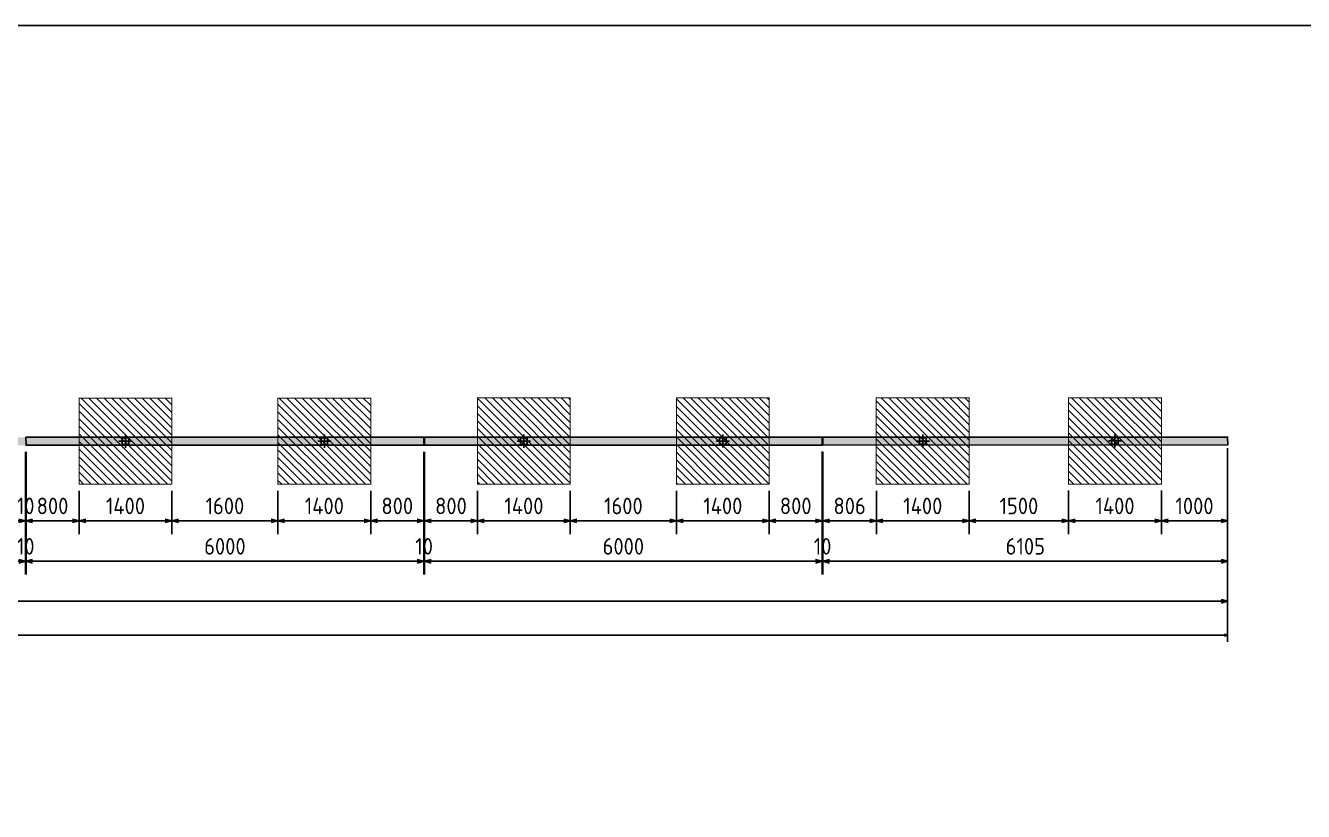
# Model space of a CAD drawing. Header units: centimetres. Extents: x -6122352 to 6876996, y -1694241 to 2592194.
# Drawn here: x 3414785 to 3434060, y 790899 to 802757 of the extents above; entities that cross this region are included whole.
import ezdxf

# ---------------------------------------------------------------- set-up
doc = ezdxf.new("R2010")
doc.units = ezdxf.units.CM
doc.header["$MEASUREMENT"] = 0
doc.header["$PDMODE"] = 66
doc.header["$PDSIZE"] = 100
doc.linetypes.add('CENTER', pattern=[2, 1.25, -0.25, 0.25, -0.25])
doc.layers.get('Defpoints').update_dxf_attribs({"color": 255, "linetype": 'CENTER'})
for name, color, linetype in [('@MI-FOOTINGS', 7, 'Continuous'), ('@MI-TYPE-01', 30, 'Continuous'), ('@MI-TYPE-02', 6, 'Continuous')]:
    doc.layers.add(name, color=color, linetype=linetype)
doc.styles.add('Schueco-BEMSTIL', font='isocpeur.ttf', dxfattribs={"width": 0.9})
doc.dimstyles.new('MI- JWC-TXT-2.5 MM', dxfattribs={"dimscale": 1.5, "dimtxt": 2.5, "dimasz": 1, "dimexe": 2, "dimexo": 1, "dimgap": 1, "dimtad": 1, "dimdec": 0, "dimdsep": 46, "dimtxsty": 'Schueco-BEMSTIL', "dimblk": 'OPEN30', "dimcen": 0, "dimdle": 2, "dimclrd": 140, "dimclre": 8, "dimclrt": 40, "dimadec": 0, "dimazin": 2, "dimtfac": 1, "dimtdec": 0, "dimtix": 1, "dimtmove": 2, "dimatfit": 3, "dimldrblk": 'OPEN', "dimfxl": 2, "dimlwd": -1, "dimlwe": -1, "dimarcsym": 0})

# ---------------------------------------------------------------- blocks, each defined once
blk = doc.blocks.new('T2-FOOTING PLAN')
at = {"layer": '@MI-FOOTINGS', "transparency": 33554679}
h = blk.add_hatch(dxfattribs=at)
h.set_pattern_fill('ANSI31', color=8, scale=650)
h.paths.add_polyline_path([(-700, 650), (700, 650), (700, -650), (-700, -650)])
at = {"layer": '@MI-FOOTINGS', "color": 160, "true_color": 0x3340f0, "const_width": 15}
blk.add_lwpolyline([(-700, 650), (700, 650), (700, -650), (-700, -650)], close=True, dxfattribs=at)
at = {"layer": '@MI-FOOTINGS', "color": 30}
blk.add_point((0, 0), dxfattribs=at)
blk = doc.blocks.new('_Open30')
at = {"color": 0, "linetype": 'ByBlock', "lineweight": -2}
for p, q in [((-1, 0.27), (0, 0)), ((0, 0), (-1, -0.27)), ((0, 0), (-1, 0))]:
    blk.add_line(p, q, dxfattribs=at)
blk = doc.blocks.new('*D1044')
at = {"layer": '@MI-TYPE-02', "color": 8, "transparency": 16777216}
for p, q in [((627102, 2768799), (627102, 2766946)), ((633207, 2768800), (633207, 2766946))]:
    blk.add_line(p, q, dxfattribs=at)
at = {"layer": '@MI-TYPE-02', "color": 140, "transparency": 16777216}
blk.add_line((633107, 2767146), (627202, 2767146), dxfattribs=at)
at = {"layer": 'Defpoints', "color": 0, "transparency": 16777216}
for p in [(627102, 2768899), (633207, 2768900), (627102, 2767146)]:
    blk.add_point(p, dxfattribs=at)
at = {"layer": '@MI-TYPE-02', "color": 140, "transparency": 16777216, "xscale": 100, "yscale": 100, "zscale": 100, "rotation": 180}
blk.add_blockref('_Open30', (627102, 2767146), dxfattribs=at)
at = {"layer": '@MI-TYPE-02', "color": 140, "transparency": 16777216, "xscale": 100, "yscale": 100, "zscale": 100}
blk.add_blockref('_Open30', (633207, 2767146), dxfattribs=at)
at = {"layer": '@MI-TYPE-02', "color": 40, "transparency": 16777216, "insert": (630155, 2767371), "char_height": 250, "attachment_point": 5, "style": 'Schueco-BEMSTIL'}
blk.add_mtext('6105', dxfattribs=at)
blk = doc.blocks.new('_Open')
at = {"color": 0, "linetype": 'ByBlock', "lineweight": -2}
for p, q in [((-1, 0), (0, 0)), ((-1, 0), (0, 0)), ((0, 0), (-1, 0))]:
    blk.add_line(p, q, dxfattribs=at)
blk = doc.blocks.new('*D1045')
at = {"layer": '@MI-TYPE-02', "color": 8, "transparency": 16777216}
for p, q in [((627092, 2768800), (627092, 2766946)), ((627102, 2768799), (627102, 2766946))]:
    blk.add_line(p, q, dxfattribs=at)
at = {"layer": '@MI-TYPE-02', "color": 140, "transparency": 16777216}
for p, q in [((626992, 2767146), (626892, 2767146)), ((627102, 2767146), (627092, 2767146)), ((627202, 2767146), (627302, 2767146))]:
    blk.add_line(p, q, dxfattribs=at)
at = {"layer": 'Defpoints', "color": 0, "transparency": 16777216}
for p in [(627092, 2768900), (627102, 2768899), (627092, 2767146)]:
    blk.add_point(p, dxfattribs=at)
at = {"layer": '@MI-TYPE-02', "color": 140, "transparency": 16777216, "xscale": 100, "yscale": 100, "zscale": 100}
blk.add_blockref('_Open30', (627092, 2767146), dxfattribs=at)
at = {"layer": '@MI-TYPE-02', "color": 140, "transparency": 16777216, "xscale": 100, "yscale": 100, "zscale": 100, "rotation": 180}
blk.add_blockref('_Open30', (627102, 2767146), dxfattribs=at)
at = {"layer": '@MI-TYPE-02', "color": 40, "transparency": 16777216, "insert": (627097, 2767371), "char_height": 250, "attachment_point": 5, "style": 'Schueco-BEMSTIL'}
blk.add_mtext('10', dxfattribs=at)
blk = doc.blocks.new('*D1046')
at = {"layer": '@MI-TYPE-02', "color": 8, "transparency": 16777216}
for p, q in [((621092, 2768798), (621092, 2766946)), ((627092, 2768800), (627092, 2766946))]:
    blk.add_line(p, q, dxfattribs=at)
at = {"layer": '@MI-TYPE-02', "color": 140, "transparency": 16777216}
blk.add_line((626992, 2767146), (621192, 2767146), dxfattribs=at)
at = {"layer": 'Defpoints', "color": 0, "transparency": 16777216}
for p in [(621092, 2768898), (627092, 2768900), (621092, 2767146)]:
    blk.add_point(p, dxfattribs=at)
at = {"layer": '@MI-TYPE-02', "color": 140, "transparency": 16777216, "xscale": 100, "yscale": 100, "zscale": 100, "rotation": 180}
blk.add_blockref('_Open30', (621092, 2767146), dxfattribs=at)
at = {"layer": '@MI-TYPE-02', "color": 140, "transparency": 16777216, "xscale": 100, "yscale": 100, "zscale": 100}
blk.add_blockref('_Open30', (627092, 2767146), dxfattribs=at)
at = {"layer": '@MI-TYPE-02', "color": 40, "transparency": 16777216, "insert": (624092, 2767371), "char_height": 250, "attachment_point": 5, "style": 'Schueco-BEMSTIL'}
blk.add_mtext('6000', dxfattribs=at)
blk = doc.blocks.new('*D1047')
at = {"layer": '@MI-TYPE-02', "color": 8, "transparency": 16777216}
for p, q in [((621082, 2768799), (621082, 2766946)), ((621092, 2768798), (621092, 2766946))]:
    blk.add_line(p, q, dxfattribs=at)
at = {"layer": '@MI-TYPE-02', "color": 140, "transparency": 16777216}
for p, q in [((620982, 2767146), (620882, 2767146)), ((621092, 2767146), (621082, 2767146)), ((621192, 2767146), (621292, 2767146))]:
    blk.add_line(p, q, dxfattribs=at)
at = {"layer": 'Defpoints', "color": 0, "transparency": 16777216}
for p in [(621082, 2768899), (621092, 2768898), (621082, 2767146)]:
    blk.add_point(p, dxfattribs=at)
at = {"layer": '@MI-TYPE-02', "color": 140, "transparency": 16777216, "xscale": 100, "yscale": 100, "zscale": 100}
blk.add_blockref('_Open30', (621082, 2767146), dxfattribs=at)
at = {"layer": '@MI-TYPE-02', "color": 140, "transparency": 16777216, "xscale": 100, "yscale": 100, "zscale": 100, "rotation": 180}
blk.add_blockref('_Open30', (621092, 2767146), dxfattribs=at)
at = {"layer": '@MI-TYPE-02', "color": 40, "transparency": 16777216, "insert": (621087, 2767371), "char_height": 250, "attachment_point": 5, "style": 'Schueco-BEMSTIL'}
blk.add_mtext('10', dxfattribs=at)
blk = doc.blocks.new('*D1048')
at = {"layer": '@MI-TYPE-02', "color": 8, "transparency": 16777216}
for p, q in [((615082, 2768796), (615082, 2766946)), ((621082, 2768799), (621082, 2766946))]:
    blk.add_line(p, q, dxfattribs=at)
at = {"layer": '@MI-TYPE-02', "color": 140, "transparency": 16777216}
blk.add_line((620982, 2767146), (615182, 2767146), dxfattribs=at)
at = {"layer": 'Defpoints', "color": 0, "transparency": 16777216}
for p in [(615082, 2768896), (621082, 2768899), (615082, 2767146)]:
    blk.add_point(p, dxfattribs=at)
at = {"layer": '@MI-TYPE-02', "color": 140, "transparency": 16777216, "xscale": 100, "yscale": 100, "zscale": 100, "rotation": 180}
blk.add_blockref('_Open30', (615082, 2767146), dxfattribs=at)
at = {"layer": '@MI-TYPE-02', "color": 140, "transparency": 16777216, "xscale": 100, "yscale": 100, "zscale": 100}
blk.add_blockref('_Open30', (621082, 2767146), dxfattribs=at)
at = {"layer": '@MI-TYPE-02', "color": 40, "transparency": 16777216, "insert": (618082, 2767371), "char_height": 250, "attachment_point": 5, "style": 'Schueco-BEMSTIL'}
blk.add_mtext('6000', dxfattribs=at)
blk = doc.blocks.new('*D1049')
at = {"layer": '@MI-TYPE-02', "color": 8, "transparency": 16777216}
for p, q in [((615072, 2768797), (615072, 2766946)), ((615082, 2768796), (615082, 2766946))]:
    blk.add_line(p, q, dxfattribs=at)
at = {"layer": '@MI-TYPE-02', "color": 140, "transparency": 16777216}
for p, q in [((614972, 2767146), (614872, 2767146)), ((615082, 2767146), (615072, 2767146)), ((615182, 2767146), (615282, 2767146))]:
    blk.add_line(p, q, dxfattribs=at)
at = {"layer": 'Defpoints', "color": 0, "transparency": 16777216}
for p in [(615072, 2768897), (615082, 2768896), (615072, 2767146)]:
    blk.add_point(p, dxfattribs=at)
at = {"layer": '@MI-TYPE-02', "color": 140, "transparency": 16777216, "xscale": 100, "yscale": 100, "zscale": 100}
blk.add_blockref('_Open30', (615072, 2767146), dxfattribs=at)
at = {"layer": '@MI-TYPE-02', "color": 140, "transparency": 16777216, "xscale": 100, "yscale": 100, "zscale": 100, "rotation": 180}
blk.add_blockref('_Open30', (615082, 2767146), dxfattribs=at)
at = {"layer": '@MI-TYPE-02', "color": 40, "transparency": 16777216, "insert": (615077, 2767371), "char_height": 250, "attachment_point": 5, "style": 'Schueco-BEMSTIL'}
blk.add_mtext('10', dxfattribs=at)
blk = doc.blocks.new('*D1093')
at = {"layer": '@MI-TYPE-02', "color": 8, "transparency": 16777216}
for p, q in [((0, -160), (0, -1405)), ((-999, -749), (-999, -1405))]:
    blk.add_line(p, q, dxfattribs=at)
at = {"layer": '@MI-TYPE-02', "color": 140, "transparency": 16777216}
blk.add_line((-100, -1205), (-899, -1205), dxfattribs=at)
at = {"layer": 'Defpoints', "color": 0, "transparency": 16777216}
for p in [(0, -60), (-999, -649), (-999, -1205)]:
    blk.add_point(p, dxfattribs=at)
at = {"layer": '@MI-TYPE-02', "color": 140, "transparency": 16777216, "xscale": 100, "yscale": 100, "zscale": 100, "rotation": 180}
blk.add_blockref('_Open30', (-999, -1205), dxfattribs=at)
at = {"layer": '@MI-TYPE-02', "color": 140, "transparency": 16777216, "xscale": 100, "yscale": 100, "zscale": 100}
blk.add_blockref('_Open30', (0, -1205), dxfattribs=at)
at = {"layer": '@MI-TYPE-02', "color": 40, "transparency": 16777216, "insert": (-500, -980), "char_height": 250, "attachment_point": 5, "style": 'Schueco-BEMSTIL'}
blk.add_mtext('1000', dxfattribs=at)
blk = doc.blocks.new('*D1094')
at = {"layer": '@MI-TYPE-02', "color": 8, "transparency": 16777216}
for p, q in [((-2399, -749), (-2399, -1405)), ((-999, -749), (-999, -1405))]:
    blk.add_line(p, q, dxfattribs=at)
at = {"layer": '@MI-TYPE-02', "color": 140, "transparency": 16777216}
blk.add_line((-1099, -1205), (-2299, -1205), dxfattribs=at)
at = {"layer": 'Defpoints', "color": 0, "transparency": 16777216}
for p in [(-2399, -649), (-999, -649), (-2399, -1205)]:
    blk.add_point(p, dxfattribs=at)
at = {"layer": '@MI-TYPE-02', "color": 140, "transparency": 16777216, "xscale": 100, "yscale": 100, "zscale": 100, "rotation": 180}
blk.add_blockref('_Open30', (-2399, -1205), dxfattribs=at)
at = {"layer": '@MI-TYPE-02', "color": 140, "transparency": 16777216, "xscale": 100, "yscale": 100, "zscale": 100}
blk.add_blockref('_Open30', (-999, -1205), dxfattribs=at)
at = {"layer": '@MI-TYPE-02', "color": 40, "transparency": 16777216, "insert": (-1699, -980), "char_height": 250, "attachment_point": 5, "style": 'Schueco-BEMSTIL'}
blk.add_mtext('1400', dxfattribs=at)
blk = doc.blocks.new('*D1090')
at = {"layer": '@MI-TYPE-02', "color": 8, "transparency": 16777216}
for p, q in [((-3899, -750), (-3899, -1405)), ((-2399, -749), (-2399, -1405))]:
    blk.add_line(p, q, dxfattribs=at)
at = {"layer": '@MI-TYPE-02', "color": 140, "transparency": 16777216}
blk.add_line((-2499, -1205), (-3799, -1205), dxfattribs=at)
at = {"layer": 'Defpoints', "color": 0, "transparency": 16777216}
for p in [(-3899, -650), (-2399, -649), (-3899, -1205)]:
    blk.add_point(p, dxfattribs=at)
at = {"layer": '@MI-TYPE-02', "color": 140, "transparency": 16777216, "xscale": 100, "yscale": 100, "zscale": 100, "rotation": 180}
blk.add_blockref('_Open30', (-3899, -1205), dxfattribs=at)
at = {"layer": '@MI-TYPE-02', "color": 140, "transparency": 16777216, "xscale": 100, "yscale": 100, "zscale": 100}
blk.add_blockref('_Open30', (-2399, -1205), dxfattribs=at)
at = {"layer": '@MI-TYPE-02', "color": 40, "transparency": 16777216, "insert": (-3149, -980), "char_height": 250, "attachment_point": 5, "style": 'Schueco-BEMSTIL'}
blk.add_mtext('1500', dxfattribs=at)
blk = doc.blocks.new('*D1091')
at = {"layer": '@MI-TYPE-02', "color": 8, "transparency": 16777216}
for p, q in [((-5299, -750), (-5299, -1405)), ((-3899, -750), (-3899, -1405))]:
    blk.add_line(p, q, dxfattribs=at)
at = {"layer": '@MI-TYPE-02', "color": 140, "transparency": 16777216}
blk.add_line((-3999, -1205), (-5199, -1205), dxfattribs=at)
at = {"layer": 'Defpoints', "color": 0, "transparency": 16777216}
for p in [(-5299, -650), (-3899, -650), (-5299, -1205)]:
    blk.add_point(p, dxfattribs=at)
at = {"layer": '@MI-TYPE-02', "color": 140, "transparency": 16777216, "xscale": 100, "yscale": 100, "zscale": 100, "rotation": 180}
blk.add_blockref('_Open30', (-5299, -1205), dxfattribs=at)
at = {"layer": '@MI-TYPE-02', "color": 140, "transparency": 16777216, "xscale": 100, "yscale": 100, "zscale": 100}
blk.add_blockref('_Open30', (-3899, -1205), dxfattribs=at)
at = {"layer": '@MI-TYPE-02', "color": 40, "transparency": 16777216, "insert": (-4599, -980), "char_height": 250, "attachment_point": 5, "style": 'Schueco-BEMSTIL'}
blk.add_mtext('1400', dxfattribs=at)
blk = doc.blocks.new('*D1092')
at = {"layer": '@MI-TYPE-02', "color": 8, "transparency": 16777216}
for p, q in [((-6105, -162), (-6105, -1405)), ((-5299, -750), (-5299, -1405))]:
    blk.add_line(p, q, dxfattribs=at)
at = {"layer": '@MI-TYPE-02', "color": 140, "transparency": 16777216}
blk.add_line((-5399, -1205), (-6005, -1205), dxfattribs=at)
at = {"layer": 'Defpoints', "color": 0, "transparency": 16777216}
for p in [(-6105, -62), (-5299, -650), (-6105, -1205)]:
    blk.add_point(p, dxfattribs=at)
at = {"layer": '@MI-TYPE-02', "color": 140, "transparency": 16777216, "xscale": 100, "yscale": 100, "zscale": 100, "rotation": 180}
blk.add_blockref('_Open30', (-6105, -1205), dxfattribs=at)
at = {"layer": '@MI-TYPE-02', "color": 140, "transparency": 16777216, "xscale": 100, "yscale": 100, "zscale": 100}
blk.add_blockref('_Open30', (-5299, -1205), dxfattribs=at)
at = {"layer": '@MI-TYPE-02', "color": 40, "transparency": 16777216, "insert": (-5702, -980), "char_height": 250, "attachment_point": 5, "style": 'Schueco-BEMSTIL'}
blk.add_mtext('806', dxfattribs=at)
blk = doc.blocks.new('*D1058')
at = {"layer": '@MI-TYPE-02', "color": 8, "transparency": 16777216}
for p, q in [((627092, 2768800), (627092, 2767556)), ((626292, 2768211), (626292, 2767556))]:
    blk.add_line(p, q, dxfattribs=at)
at = {"layer": '@MI-TYPE-02', "color": 140, "transparency": 16777216}
blk.add_line((626992, 2767756), (626392, 2767756), dxfattribs=at)
at = {"layer": 'Defpoints', "color": 0, "transparency": 16777216}
for p in [(627092, 2768900), (626292, 2768311), (626292, 2767756)]:
    blk.add_point(p, dxfattribs=at)
at = {"layer": '@MI-TYPE-02', "color": 140, "transparency": 16777216, "xscale": 100, "yscale": 100, "zscale": 100, "rotation": 180}
blk.add_blockref('_Open30', (626292, 2767756), dxfattribs=at)
at = {"layer": '@MI-TYPE-02', "color": 140, "transparency": 16777216, "xscale": 100, "yscale": 100, "zscale": 100}
blk.add_blockref('_Open30', (627092, 2767756), dxfattribs=at)
at = {"layer": '@MI-TYPE-02', "color": 40, "transparency": 16777216, "insert": (626692, 2767981), "char_height": 250, "attachment_point": 5, "style": 'Schueco-BEMSTIL'}
blk.add_mtext('800', dxfattribs=at)
blk = doc.blocks.new('*D1089')
at = {"layer": '@MI-TYPE-02', "color": 8, "transparency": 16777216}
for p, q in [((-8315, -750), (-8315, -1405)), ((-6915, -750), (-6915, -1405))]:
    blk.add_line(p, q, dxfattribs=at)
at = {"layer": '@MI-TYPE-02', "color": 140, "transparency": 16777216}
blk.add_line((-7015, -1205), (-8215, -1205), dxfattribs=at)
at = {"layer": 'Defpoints', "color": 0, "transparency": 16777216}
for p in [(-8315, -650), (-6915, -650), (-8315, -1205)]:
    blk.add_point(p, dxfattribs=at)
at = {"layer": '@MI-TYPE-02', "color": 140, "transparency": 16777216, "xscale": 100, "yscale": 100, "zscale": 100, "rotation": 180}
blk.add_blockref('_Open30', (-8315, -1205), dxfattribs=at)
at = {"layer": '@MI-TYPE-02', "color": 140, "transparency": 16777216, "xscale": 100, "yscale": 100, "zscale": 100}
blk.add_blockref('_Open30', (-6915, -1205), dxfattribs=at)
at = {"layer": '@MI-TYPE-02', "color": 40, "transparency": 16777216, "insert": (-7615, -980), "char_height": 250, "attachment_point": 5, "style": 'Schueco-BEMSTIL'}
blk.add_mtext('1400', dxfattribs=at)
blk = doc.blocks.new('*D1086')
at = {"layer": '@MI-TYPE-02', "color": 8, "transparency": 16777216}
for p, q in [((-9915, -750), (-9915, -1405)), ((-8315, -750), (-8315, -1405))]:
    blk.add_line(p, q, dxfattribs=at)
at = {"layer": '@MI-TYPE-02', "color": 140, "transparency": 16777216}
blk.add_line((-8415, -1205), (-9815, -1205), dxfattribs=at)
at = {"layer": 'Defpoints', "color": 0, "transparency": 16777216}
for p in [(-9915, -650), (-8315, -650), (-9915, -1205)]:
    blk.add_point(p, dxfattribs=at)
at = {"layer": '@MI-TYPE-02', "color": 140, "transparency": 16777216, "xscale": 100, "yscale": 100, "zscale": 100, "rotation": 180}
blk.add_blockref('_Open30', (-9915, -1205), dxfattribs=at)
at = {"layer": '@MI-TYPE-02', "color": 140, "transparency": 16777216, "xscale": 100, "yscale": 100, "zscale": 100}
blk.add_blockref('_Open30', (-8315, -1205), dxfattribs=at)
at = {"layer": '@MI-TYPE-02', "color": 40, "transparency": 16777216, "insert": (-9115, -980), "char_height": 250, "attachment_point": 5, "style": 'Schueco-BEMSTIL'}
blk.add_mtext('1600', dxfattribs=at)
blk = doc.blocks.new('*D1087')
at = {"layer": '@MI-TYPE-02', "color": 8, "transparency": 16777216}
for p, q in [((-11315, -751), (-11315, -1405)), ((-9915, -750), (-9915, -1405))]:
    blk.add_line(p, q, dxfattribs=at)
at = {"layer": '@MI-TYPE-02', "color": 140, "transparency": 16777216}
blk.add_line((-10015, -1205), (-11215, -1205), dxfattribs=at)
at = {"layer": 'Defpoints', "color": 0, "transparency": 16777216}
for p in [(-11315, -651), (-9915, -650), (-11315, -1205)]:
    blk.add_point(p, dxfattribs=at)
at = {"layer": '@MI-TYPE-02', "color": 140, "transparency": 16777216, "xscale": 100, "yscale": 100, "zscale": 100, "rotation": 180}
blk.add_blockref('_Open30', (-11315, -1205), dxfattribs=at)
at = {"layer": '@MI-TYPE-02', "color": 140, "transparency": 16777216, "xscale": 100, "yscale": 100, "zscale": 100}
blk.add_blockref('_Open30', (-9915, -1205), dxfattribs=at)
at = {"layer": '@MI-TYPE-02', "color": 40, "transparency": 16777216, "insert": (-10615, -980), "char_height": 250, "attachment_point": 5, "style": 'Schueco-BEMSTIL'}
blk.add_mtext('1400', dxfattribs=at)
blk = doc.blocks.new('*D1088')
at = {"layer": '@MI-TYPE-02', "color": 8, "transparency": 16777216}
for p, q in [((-12115, -163), (-12115, -1405)), ((-11315, -751), (-11315, -1405))]:
    blk.add_line(p, q, dxfattribs=at)
at = {"layer": '@MI-TYPE-02', "color": 140, "transparency": 16777216}
blk.add_line((-11415, -1205), (-12015, -1205), dxfattribs=at)
at = {"layer": 'Defpoints', "color": 0, "transparency": 16777216}
for p in [(-12115, -63), (-11315, -651), (-12115, -1205)]:
    blk.add_point(p, dxfattribs=at)
at = {"layer": '@MI-TYPE-02', "color": 140, "transparency": 16777216, "xscale": 100, "yscale": 100, "zscale": 100, "rotation": 180}
blk.add_blockref('_Open30', (-12115, -1205), dxfattribs=at)
at = {"layer": '@MI-TYPE-02', "color": 140, "transparency": 16777216, "xscale": 100, "yscale": 100, "zscale": 100}
blk.add_blockref('_Open30', (-11315, -1205), dxfattribs=at)
at = {"layer": '@MI-TYPE-02', "color": 40, "transparency": 16777216, "insert": (-11715, -980), "char_height": 250, "attachment_point": 5, "style": 'Schueco-BEMSTIL'}
blk.add_mtext('800', dxfattribs=at)
blk = doc.blocks.new('*D1084')
at = {"layer": '@MI-TYPE-02', "color": 8, "transparency": 16777216}
for p, q in [((-12125, -162), (-12125, -1405)), ((-12925, -751), (-12925, -1405))]:
    blk.add_line(p, q, dxfattribs=at)
at = {"layer": '@MI-TYPE-02', "color": 140, "transparency": 16777216}
blk.add_line((-12225, -1205), (-12825, -1205), dxfattribs=at)
at = {"layer": 'Defpoints', "color": 0, "transparency": 16777216}
for p in [(-12125, -62), (-12925, -651), (-12925, -1205)]:
    blk.add_point(p, dxfattribs=at)
at = {"layer": '@MI-TYPE-02', "color": 140, "transparency": 16777216, "xscale": 100, "yscale": 100, "zscale": 100, "rotation": 180}
blk.add_blockref('_Open30', (-12925, -1205), dxfattribs=at)
at = {"layer": '@MI-TYPE-02', "color": 140, "transparency": 16777216, "xscale": 100, "yscale": 100, "zscale": 100}
blk.add_blockref('_Open30', (-12125, -1205), dxfattribs=at)
at = {"layer": '@MI-TYPE-02', "color": 40, "transparency": 16777216, "insert": (-12525, -980), "char_height": 250, "attachment_point": 5, "style": 'Schueco-BEMSTIL'}
blk.add_mtext('800', dxfattribs=at)
blk = doc.blocks.new('*D1085')
at = {"layer": '@MI-TYPE-02', "color": 8, "transparency": 16777216}
for p, q in [((-14325, -752), (-14325, -1405)), ((-12925, -751), (-12925, -1405))]:
    blk.add_line(p, q, dxfattribs=at)
at = {"layer": '@MI-TYPE-02', "color": 140, "transparency": 16777216}
blk.add_line((-13025, -1205), (-14225, -1205), dxfattribs=at)
at = {"layer": 'Defpoints', "color": 0, "transparency": 16777216}
for p in [(-14325, -652), (-12925, -651), (-14325, -1205)]:
    blk.add_point(p, dxfattribs=at)
at = {"layer": '@MI-TYPE-02', "color": 140, "transparency": 16777216, "xscale": 100, "yscale": 100, "zscale": 100, "rotation": 180}
blk.add_blockref('_Open30', (-14325, -1205), dxfattribs=at)
at = {"layer": '@MI-TYPE-02', "color": 140, "transparency": 16777216, "xscale": 100, "yscale": 100, "zscale": 100}
blk.add_blockref('_Open30', (-12925, -1205), dxfattribs=at)
at = {"layer": '@MI-TYPE-02', "color": 40, "transparency": 16777216, "insert": (-13625, -980), "char_height": 250, "attachment_point": 5, "style": 'Schueco-BEMSTIL'}
blk.add_mtext('1400', dxfattribs=at)
blk = doc.blocks.new('*D1081')
at = {"layer": '@MI-TYPE-02', "color": 8, "transparency": 16777216}
for p, q in [((-15925, -752), (-15925, -1405)), ((-14325, -752), (-14325, -1405))]:
    blk.add_line(p, q, dxfattribs=at)
at = {"layer": '@MI-TYPE-02', "color": 140, "transparency": 16777216}
blk.add_line((-14425, -1205), (-15825, -1205), dxfattribs=at)
at = {"layer": 'Defpoints', "color": 0, "transparency": 16777216}
for p in [(-15925, -652), (-14325, -652), (-15925, -1205)]:
    blk.add_point(p, dxfattribs=at)
at = {"layer": '@MI-TYPE-02', "color": 140, "transparency": 16777216, "xscale": 100, "yscale": 100, "zscale": 100, "rotation": 180}
blk.add_blockref('_Open30', (-15925, -1205), dxfattribs=at)
at = {"layer": '@MI-TYPE-02', "color": 140, "transparency": 16777216, "xscale": 100, "yscale": 100, "zscale": 100}
blk.add_blockref('_Open30', (-14325, -1205), dxfattribs=at)
at = {"layer": '@MI-TYPE-02', "color": 40, "transparency": 16777216, "insert": (-15125, -980), "char_height": 250, "attachment_point": 5, "style": 'Schueco-BEMSTIL'}
blk.add_mtext('1600', dxfattribs=at)
blk = doc.blocks.new('*D1082')
at = {"layer": '@MI-TYPE-02', "color": 8, "transparency": 16777216}
for p, q in [((-17325, -752), (-17325, -1405)), ((-15925, -752), (-15925, -1405))]:
    blk.add_line(p, q, dxfattribs=at)
at = {"layer": '@MI-TYPE-02', "color": 140, "transparency": 16777216}
blk.add_line((-16025, -1205), (-17225, -1205), dxfattribs=at)
at = {"layer": 'Defpoints', "color": 0, "transparency": 16777216}
for p in [(-17325, -652), (-15925, -652), (-17325, -1205)]:
    blk.add_point(p, dxfattribs=at)
at = {"layer": '@MI-TYPE-02', "color": 140, "transparency": 16777216, "xscale": 100, "yscale": 100, "zscale": 100, "rotation": 180}
blk.add_blockref('_Open30', (-17325, -1205), dxfattribs=at)
at = {"layer": '@MI-TYPE-02', "color": 140, "transparency": 16777216, "xscale": 100, "yscale": 100, "zscale": 100}
blk.add_blockref('_Open30', (-15925, -1205), dxfattribs=at)
at = {"layer": '@MI-TYPE-02', "color": 40, "transparency": 16777216, "insert": (-16625, -980), "char_height": 250, "attachment_point": 5, "style": 'Schueco-BEMSTIL'}
blk.add_mtext('1400', dxfattribs=at)
blk = doc.blocks.new('*D1083')
at = {"layer": '@MI-TYPE-02', "color": 8, "transparency": 16777216}
for p, q in [((-18125, -164), (-18125, -1405)), ((-17325, -752), (-17325, -1405))]:
    blk.add_line(p, q, dxfattribs=at)
at = {"layer": '@MI-TYPE-02', "color": 140, "transparency": 16777216}
blk.add_line((-17425, -1205), (-18025, -1205), dxfattribs=at)
at = {"layer": 'Defpoints', "color": 0, "transparency": 16777216}
for p in [(-18125, -64), (-17325, -652), (-18125, -1205)]:
    blk.add_point(p, dxfattribs=at)
at = {"layer": '@MI-TYPE-02', "color": 140, "transparency": 16777216, "xscale": 100, "yscale": 100, "zscale": 100, "rotation": 180}
blk.add_blockref('_Open30', (-18125, -1205), dxfattribs=at)
at = {"layer": '@MI-TYPE-02', "color": 140, "transparency": 16777216, "xscale": 100, "yscale": 100, "zscale": 100}
blk.add_blockref('_Open30', (-17325, -1205), dxfattribs=at)
at = {"layer": '@MI-TYPE-02', "color": 40, "transparency": 16777216, "insert": (-17725, -980), "char_height": 250, "attachment_point": 5, "style": 'Schueco-BEMSTIL'}
blk.add_mtext('800', dxfattribs=at)
blk = doc.blocks.new('*D1059')
at = {"layer": '@MI-TYPE-02', "color": 8, "transparency": 16777216}
for p, q in [((615072, 2768797), (615072, 2767556)), ((615082, 2768796), (615082, 2767556))]:
    blk.add_line(p, q, dxfattribs=at)
at = {"layer": '@MI-TYPE-02', "color": 140, "transparency": 16777216}
for p, q in [((614972, 2767756), (614872, 2767756)), ((615082, 2767756), (615072, 2767756)), ((615182, 2767756), (615282, 2767756))]:
    blk.add_line(p, q, dxfattribs=at)
at = {"layer": 'Defpoints', "color": 0, "transparency": 16777216}
for p in [(615072, 2768897), (615082, 2768896), (615072, 2767756)]:
    blk.add_point(p, dxfattribs=at)
at = {"layer": '@MI-TYPE-02', "color": 140, "transparency": 16777216, "xscale": 100, "yscale": 100, "zscale": 100}
blk.add_blockref('_Open30', (615072, 2767756), dxfattribs=at)
at = {"layer": '@MI-TYPE-02', "color": 140, "transparency": 16777216, "xscale": 100, "yscale": 100, "zscale": 100, "rotation": 180}
blk.add_blockref('_Open30', (615082, 2767756), dxfattribs=at)
at = {"layer": '@MI-TYPE-02', "color": 40, "transparency": 16777216, "insert": (615077, 2767981), "char_height": 250, "attachment_point": 5, "style": 'Schueco-BEMSTIL'}
blk.add_mtext('10', dxfattribs=at)
blk = doc.blocks.new('*D1057')
at = {"layer": '@MI-TYPE-02', "color": 8, "transparency": 16777216}
for p, q in [((591042, 2768792), (591042, 2766342)), ((633207, 2768800), (633207, 2766342))]:
    blk.add_line(p, q, dxfattribs=at)
at = {"layer": '@MI-TYPE-02', "color": 140, "transparency": 16777216}
blk.add_line((633107, 2766542), (591142, 2766542), dxfattribs=at)
at = {"layer": 'Defpoints', "color": 0, "transparency": 16777216}
for p in [(591042, 2768892), (633207, 2768900), (591042, 2766542)]:
    blk.add_point(p, dxfattribs=at)
at = {"layer": '@MI-TYPE-02', "color": 140, "transparency": 16777216, "xscale": 100, "yscale": 100, "zscale": 100, "rotation": 180}
blk.add_blockref('_Open30', (591042, 2766542), dxfattribs=at)
at = {"layer": '@MI-TYPE-02', "color": 140, "transparency": 16777216, "xscale": 100, "yscale": 100, "zscale": 100}
blk.add_blockref('_Open30', (633207, 2766542), dxfattribs=at)
at = {"layer": '@MI-TYPE-02', "color": 40, "transparency": 16777216, "insert": (612125, 2766767), "char_height": 250, "attachment_point": 5, "style": 'Schueco-BEMSTIL'}
blk.add_mtext('42165', dxfattribs=at)
blk = doc.blocks.new('*D1715')
at = {"layer": '@MI-TYPE-01', "color": 8, "transparency": 16777216}
for p, q in [((3306275, 796385), (3306275, 793458)), ((3432917, 796378), (3432917, 793458))]:
    blk.add_line(p, q, dxfattribs=at)
at = {"layer": '@MI-TYPE-01', "color": 140, "transparency": 16777216}
blk.add_line((3306325, 793558), (3432867, 793558), dxfattribs=at)
at = {"layer": 'Defpoints', "color": 0, "transparency": 16777216}
for p in [(3306275, 796435), (3432917, 796428), (3432917, 793558)]:
    blk.add_point(p, dxfattribs=at)
at = {"layer": '@MI-TYPE-01', "color": 140, "transparency": 16777216, "xscale": 50, "yscale": 50, "zscale": 50, "rotation": 180}
blk.add_blockref('_Open30', (3306275, 793558), dxfattribs=at)
at = {"layer": '@MI-TYPE-01', "color": 140, "transparency": 16777216, "xscale": 50, "yscale": 50, "zscale": 50}
blk.add_blockref('_Open30', (3432917, 793558), dxfattribs=at)
at = {"layer": '@MI-TYPE-01', "color": 40, "transparency": 16777216, "insert": (3369596, 793670), "char_height": 125, "attachment_point": 5, "style": 'Schueco-BEMSTIL'}
blk.add_mtext('126642', dxfattribs=at)
blk = doc.blocks.new('G6-T2-REAR-RIGHT END')
at = {"layer": '@MI-TYPE-02'}
h = blk.add_hatch(color=256, dxfattribs=at)
h.dxf.hatch_style = 1
h.paths.add_polyline_path([(-42165.2, 51.3), (-36165.3, 53.5), (-36164.8, -66.5), (-42164.7, -68.7)])
h.paths.add_polyline_path([(-36155.3, 52.4), (-30155.3, 54.6), (-30154.9, -65.4), (-36154.8, -67.6)])
h.paths.add_polyline_path([(-30145.3, 53.6), (-24145.4, 55.8), (-24144.9, -64.2), (-30144.9, -66.4)])
h.paths.add_polyline_path([(-24135.4, 54.6), (-18135.5, 56.8), (-18135, -63.2), (-24134.9, -65.4)])
h.paths.add_polyline_path([(-18125.5, 55.9), (-12125.5, 58.1), (-12125.1, -61.9), (-18125, -64.1)])
h.paths.add_polyline_path([(-12115.6, 57.3), (-6115.6, 59.5), (-6115.2, -60.5), (-12115.1, -62.7)])
h.paths.add_polyline_path([(-6105.6, 58.4), (-0.2, 60), (0.2, -60), (-6105.2, -61.6)])
for points in [[(-18125.5, 55.9), (-12125.5, 58.1), (-12125.1, -61.9), (-18125, -64.1)], [(-12115.6, 57.3), (-6115.6, 59.5), (-6115.2, -60.5), (-12115.1, -62.7)], [(-6105.6, 58.4), (-0.2, 60), (0.2, -60), (-6105.2, -61.6)]]:
    blk.add_lwpolyline(points, close=True, dxfattribs=at)
at = {"layer": '@MI-FOOTINGS', "xscale": -1, "rotation": 0.01015602854542941}
for p in [(-16625.3, -2), (-13625.3, -1.5), (-10615.3, -0.6), (-7615.3, -0.1), (-4599.6, 0.2), (-1699.6, 0.7)]:
    blk.add_blockref('T2-FOOTING PLAN', p, dxfattribs=at)
at = {"layer": '@MI-TYPE-02'}
for base, p1, p2, picture, middle in [((-42164.9, -2418.4), (0, -60), (-42164.9, -68.7), '*D1057', (-21082.5, -2193.4)), ((-18135, -1814.9), (-18125, -64.1), (-18135, -63.2), '*D1049', (-18130, -1589.9)), ((-18135, -1204.9), (-18125, -64.1), (-18135, -63.2), '*D1059', (-18130, -979.9)), ((-18125, -1814.9), (-12125.1, -61.9), (-18125, -64.1), '*D1048', (-15125, -1589.9)), ((-12125.1, -1814.9), (-12115.1, -62.7), (-12125.1, -61.9), '*D1047', (-12120.1, -1589.9)), ((-12115.1, -1814.9), (-6115.2, -60.5), (-12115.1, -62.7), '*D1046', (-9115.1, -1589.9)), ((-6915.2, -1204.9), (-6115.2, -60.5), (-6915.2, -649.9), '*D1058', (-6515.2, -979.9)), ((-6115.2, -1814.9), (-6105.2, -61.6), (-6115.2, -60.5), '*D1045', (-6110.2, -1589.9)), ((-6105.2, -1814.9), (0.2, -60), (-6105.2, -61.6), '*D1044', (-3052.5, -1589.9))]:
    dim = blk.add_linear_dim(base=base, p1=p1, p2=p2, angle=180, dimstyle='MI- JWC-TXT-2.5 MM', dxfattribs=at)
    dim.commit()
    dim.dimension.update_dxf_attribs({"geometry": picture, "text_midpoint": middle, "insert": (-633207, -2768960.5)})
for base, p1, p2, picture, middle in [((-18125, -1204.9), (-17325.2, -652.1), (-18125, -64.1), '*D1083', (-17725.1, -979.9)), ((-12925.2, -1204.9), (-12125.1, -61.9), (-12925.2, -651.3), '*D1084', (-12525.1, -979.9)), ((-12115.1, -1204.9), (-11315.2, -650.7), (-12115.1, -62.7), '*D1088', (-11715.2, -979.9)), ((-6105.2, -1204.9), (-5299.5, -649.9), (-6105.2, -61.6), '*D1092', (-5702.3, -979.9)), ((-999.5, -1204.9), (0.2, -60), (-999.5, -649.2), '*D1093', (-499.6, -979.9)), ((-17325.2, -1204.9), (-15925.2, -651.9), (-17325.2, -652.1), '*D1082', (-16625.2, -979.9)), ((-15925.2, -1204.9), (-14325.2, -651.6), (-15925.2, -651.9), '*D1081', (-15125.2, -979.9)), ((-14325.2, -1204.9), (-12925.2, -651.3), (-14325.2, -651.6), '*D1085', (-13625.2, -979.9)), ((-11315.2, -1204.9), (-9915.2, -650.5), (-11315.2, -650.7), '*D1087', (-10615.2, -979.9)), ((-9915.2, -1204.9), (-8315.2, -650.2), (-9915.2, -650.5), '*D1086', (-9115.2, -979.9)), ((-8315.2, -1204.9), (-6915.2, -649.9), (-8315.2, -650.2), '*D1089', (-7615.2, -979.9)), ((-5299.5, -1204.9), (-3899.5, -649.7), (-5299.5, -649.9), '*D1091', (-4599.5, -979.9)), ((-3899.5, -1204.9), (-2399.5, -649.4), (-3899.5, -649.7), '*D1090', (-3149.5, -979.9)), ((-2399.5, -1204.9), (-999.5, -649.2), (-2399.5, -649.4), '*D1094', (-1699.5, -979.9))]:
    dim = blk.add_linear_dim(base=base, p1=p1, p2=p2, angle=180, dimstyle='MI- JWC-TXT-2.5 MM', dxfattribs=at)
    dim.commit()
    dim.dimension.update_dxf_attribs({"geometry": picture, "text_midpoint": middle})

msp = doc.modelspace()

# ---------------------------------------------------------------- linework, layer by layer
msp.add_lwpolyline([(3278170.28592, 802757.28808), (3588252.33865, 802757.28808), (3588252.33865, 779039.77254), (3278170.28592, 779039.77254)], close=True)

# ---------------------------------------------------------------- block references
msp.add_blockref('G6-T2-REAR-RIGHT END', (3432917.25187, 796488.17429))

# ---------------------------------------------------------------- dimensions: what is measured, and where the dimension line sits
at = {"layer": '@MI-TYPE-01'}
dim = msp.add_linear_dim(base=(3432917.48639, 793557.9972), p1=(3306275.17218, 796435.02061), p2=(3432917.48639, 796428.17474), dimstyle='MI- JWC-TXT-2.5 MM', dxfattribs=at)
dim.commit()
dim.dimension.update_dxf_attribs({"geometry": '*D1715', "text_midpoint": (3369596.32928, 793670.4972)})

doc.saveas('drawing.dxf')
